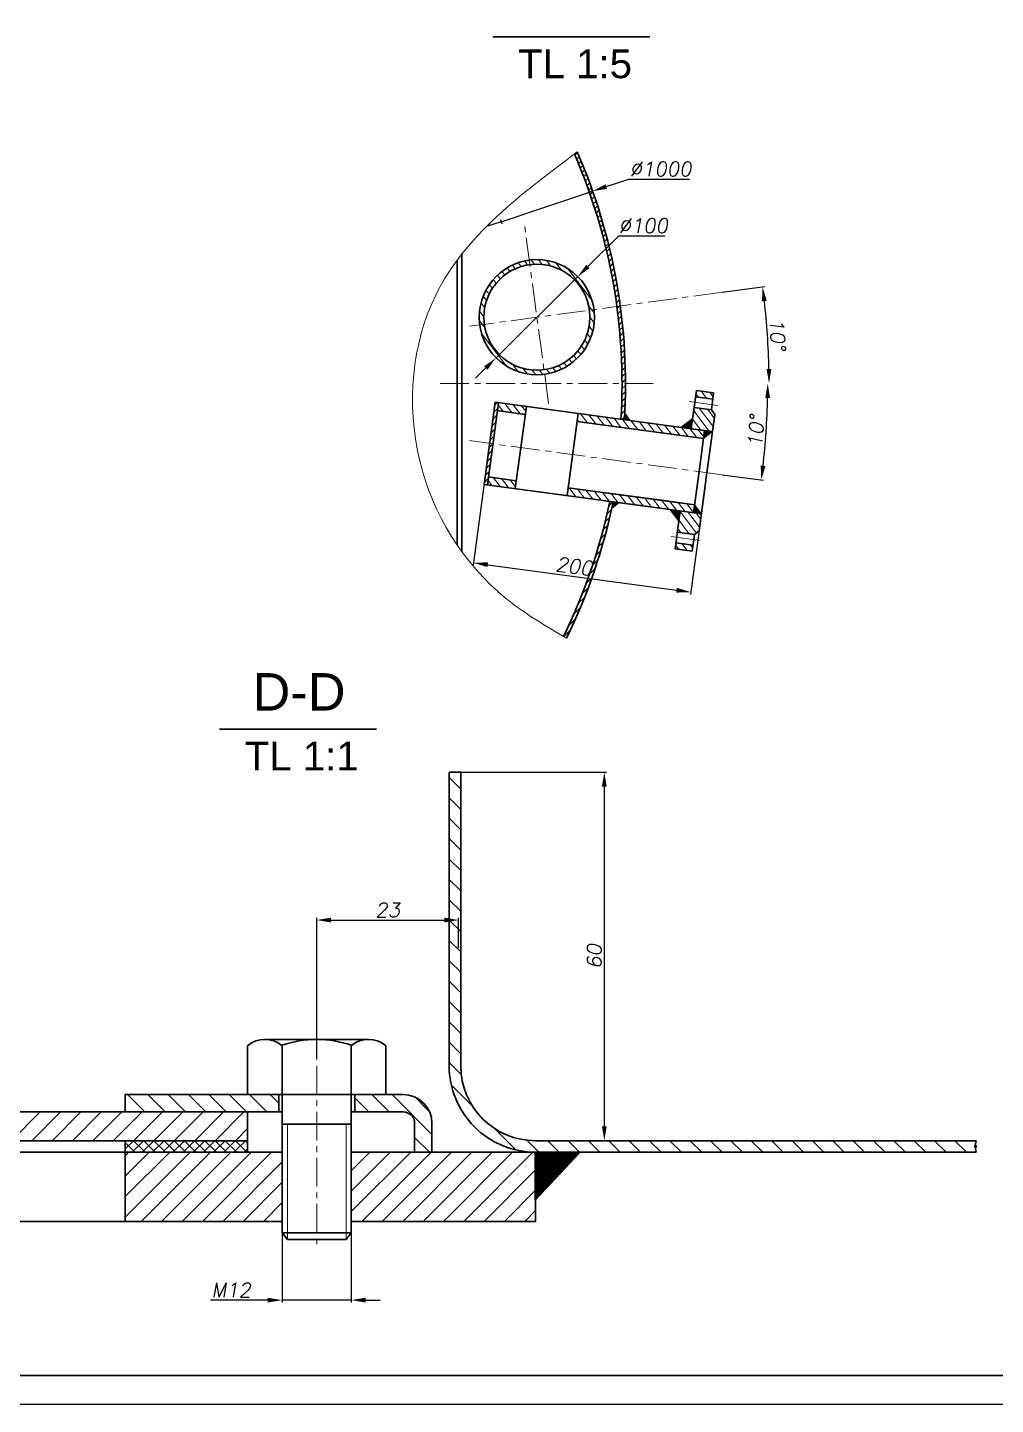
# Model space of a CAD drawing. Header units: inches. Extents: x -496 to 5444, y -47 to 8353.
# Drawn here: x 2235 to 3916, y -47 to 2344 of the extents above; entities that cross this region are included whole.
import ezdxf

# ---------------------------------------------------------------- set-up
doc = ezdxf.new("R2010")
doc.units = ezdxf.units.IN
doc.header["$LTSCALE"] = 40
doc.header["$MEASUREMENT"] = 0
doc.linetypes.add('CENTER', pattern=[2, 1.25, -0.25, 0.25, -0.25])
doc.layers.get('0').update_dxf_attribs({"plot": 0})
doc.layers.get('DEFPOINTS').update_dxf_attribs({"lineweight": 25})
for name, color, linetype, lineweight in [('Dam', 2, 'Continuous', 30), ('kthuoc', 3, 'Continuous', 13), ('Net manh', 3, 'Continuous', 13), ('Tam dut', 1, 'CENTER', 13)]:
    doc.layers.add(name, color=color, linetype=linetype, lineweight=lineweight)
doc.styles.add('chu2.5', font='txt.shx', dxfattribs={"oblique": 10, "height": 25})
doc.styles.add('chu50', font='VNARIAL.ttf', dxfattribs={"height": 50})
doc.styles.add('chu65', font='VNARIAL.ttf', dxfattribs={"height": 65})
doc.dimstyles.new('kichthuoc2.5', dxfattribs={"dimtxt": 25, "dimasz": 25, "dimexe": 4, "dimexo": 0, "dimgap": 5, "dimtad": 1, "dimtoh": 1, "dimdec": 0, "dimzin": 0, "dimdsep": 46, "dimtxsty": 'chu2.5', "dimcen": 5, "dimclrd": 256, "dimclre": 256, "dimclrt": 256, "dimadec": 0, "dimazin": 0, "dimtfac": 1, "dimtdec": 0, "dimtmove": 0, "dimatfit": 0, "dimfxl": 0, "dimtolj": 1, "dimtzin": 0, "dimarcsym": 0})
pattern_1 = [(135, (9283.39980088418, -514.8042193489028), (17.67766952966369, 17.67766952966369), [])]
pattern_2 = [(127.3115056747004, (54683.77026547957, -13089.47640085969), (-8.28491432428154, -6.314043006169579), [])]
pattern_3 = [(127.3115056747005, (-10532.75083204436, -12570.20151892916), (-8.28491432428154, -6.31404300616958), [])]
pattern_4 = [(45, (-3659.40635224979, -5422.137852740124), (-5.303300858899106, 5.303300858899107), [])]

# ---------------------------------------------------------------- blocks, each defined once
blk = doc.blocks.new('*D20')
at = {"layer": 'DEFPOINTS', "color": 0}
for p in [(2677.139418665695, 303.5566008913597), (2797.139418665695, 271.0795081595414), (2797.139418665695, 134.2764975245154)]:
    blk.add_point(p, dxfattribs=at)
at = {"layer": 'Net manh', "lineweight": -2}
for p, q in [((2677.139418665695, 303.5566008913597), (2677.139418665695, 130.2764975245154)), ((2797.139418665695, 271.0795081595414), (2797.139418665695, 130.2764975245154)), ((2652.139418665695, 134.2764975245154), (2552.619400636716, 134.2764975245154)), ((2797.139418665695, 134.2764975245154), (2677.139418665695, 134.2764975245154)), ((2822.139418665695, 134.2764975245154), (2847.139418665695, 134.2764975245154))]:
    blk.add_line(p, q, dxfattribs=at)
at = {"layer": 'Net manh'}
for points in [[(2652.139418665695, 138.4431641911821), (2652.139418665695, 130.1098308578488), (2677.139418665695, 134.2764975245154)], [(2822.139418665695, 138.4431641911821), (2822.139418665695, 130.1098308578488), (2797.139418665695, 134.2764975245154)]]:
    blk.add_solid(points, dxfattribs=at)
at = {"layer": 'Net manh', "insert": (2588.622806685762, 151.7764975245154), "char_height": 25, "attachment_point": 5, "style": 'chu2.5'}
blk.add_mtext('\\A1;M12', dxfattribs=at)
blk = doc.blocks.new('*D21')
at = {"layer": 'DEFPOINTS', "color": 0}
for p in [(2983.53897029947, 794.2313257259847), (2983.53897029947, 746.2463060593526), (2737.139418665724, 555.2891049106628)]:
    blk.add_point(p, dxfattribs=at)
at = {"layer": 'Net manh', "lineweight": -2}
for p, q in [((2737.139418665724, 555.2891049106628), (2737.139418665724, 798.2313257259847)), ((2762.139418665724, 794.2313257259847), (2958.53897029947, 794.2313257259847)), ((2983.53897029947, 746.2463060593526), (2983.53897029947, 798.2313257259847))]:
    blk.add_line(p, q, dxfattribs=at)
at = {"layer": 'Net manh'}
for points in [[(2762.139418665724, 798.3979923926513), (2762.139418665724, 790.064659059318), (2737.139418665724, 794.2313257259847)], [(2958.53897029947, 798.3979923926513), (2958.53897029947, 790.064659059318), (2983.53897029947, 794.2313257259847)]]:
    blk.add_solid(points, dxfattribs=at)
at = {"layer": 'Net manh', "insert": (2860.339194482597, 811.7313257259847), "char_height": 25, "attachment_point": 5, "style": 'chu2.5'}
blk.add_mtext('\\A1;23', dxfattribs=at)
blk = doc.blocks.new('*D22')
at = {"layer": 'DEFPOINTS', "color": 0}
for p in [(2987.139418665724, 1050.978592728231), (3117.139418665695, 411.0795081595414), (3236.424017616181, 411.0795081595414)]:
    blk.add_point(p, dxfattribs=at)
at = {"layer": 'Net manh', "lineweight": -2}
for p, q in [((2987.139418665724, 1050.978592728231), (3240.424017616182, 1050.978592728231)), ((3236.424017616182, 1025.978592728231), (3236.424017616181, 436.0795081595414)), ((3117.139418665695, 411.0795081595414), (3240.424017616181, 411.0795081595414))]:
    blk.add_line(p, q, dxfattribs=at)
at = {"layer": 'Net manh'}
for points in [[(3232.257350949515, 1025.978592728231), (3240.590684282848, 1025.978592728231), (3236.424017616182, 1050.978592728231)], [(3232.257350949515, 436.0795081595414), (3240.590684282848, 436.0795081595414), (3236.424017616181, 411.0795081595414)]]:
    blk.add_solid(points, dxfattribs=at)
at = {"layer": 'Net manh', "insert": (3218.924017616181, 731.0290504438865), "char_height": 25, "attachment_point": 5, "rotation": 90, "style": 'chu2.5'}
blk.add_mtext('\\A1;60', dxfattribs=at)
blk = doc.blocks.new('*D47')
at = {"layer": 'DEFPOINTS', "color": 0}
for p in [(3190.296988421686, 1911.503620317154), (3048.502820746043, 1770.45606091548)]:
    blk.add_point(p, dxfattribs=at)
at = {"layer": 'Net manh', "lineweight": -2}
for p, q in [((3208.021259381142, 1929.134565242364), (3261.708658275643, 1982.539276513815)), ((3261.708658275643, 1982.539276513815), (3341.708658275643, 1982.539276513815)), ((3048.502820746043, 1770.45606091548), (3190.296988421686, 1911.503620317154)), ((3030.778549786588, 1752.82511599027), (3013.054278827131, 1735.19417106506))]:
    blk.add_line(p, q, dxfattribs=at)
at = {"layer": 'Net manh'}
for points in [[(3205.082768560274, 1932.088610402273), (3210.959750202011, 1926.180520082455), (3190.296988421686, 1911.503620317154)], [(3027.840058965719, 1755.779161150179), (3033.717040607456, 1749.871070830361), (3048.502820746043, 1770.45606091548)]]:
    blk.add_solid(points, dxfattribs=at)
at = {"layer": 'Net manh', "insert": (3304.208658275642, 2000.039276513815), "char_height": 25, "attachment_point": 5, "style": 'chu2.5'}
blk.add_mtext('\\A1;%%c100', dxfattribs=at)
blk = doc.blocks.new('*D48')
at = {"layer": 'DEFPOINTS', "color": 0}
for p in [(3037.197252579426, 1621.969212312758), (3410.858722859351, 1543.794579767019), (3386.535985649255, 1363.627260151354)]:
    blk.add_point(p, dxfattribs=at)
at = {"layer": 'Net manh', "lineweight": -2}
for p, q in [((3037.197252579426, 1621.969212312758), (3008.662796647726, 1410.604167437312)), ((3410.858722859351, 1543.794579767019), (3386.000836923286, 1359.663219808333)), ((3033.973197517573, 1411.223528243029), (3361.760733505376, 1366.971939688658))]:
    blk.add_line(p, q, dxfattribs=at)
at = {"layer": 'Net manh'}
for points in [[(3034.530644107124, 1415.352736933675), (3033.415750928023, 1407.094319552382), (3009.197945373695, 1414.568207780333)], [(3362.318180094927, 1371.101148379304), (3361.203286915826, 1362.842730998011), (3386.535985649255, 1363.627260151354)]]:
    blk.add_solid(points, dxfattribs=at)
at = {"layer": 'Net manh', "insert": (3184.060732990623, 1408.620337432838), "char_height": 25, "attachment_point": 5, "rotation": 352.3115056747358, "style": 'chu2.5'}
blk.add_mtext('\\A1;200', dxfattribs=at)
blk = doc.blocks.new('*D49')
at = {"layer": 'DEFPOINTS', "color": 0}
for p in [(3214.803071297035, 2063.55798552241), (3216.045459051223, 2059.843871229872), (3056.258952373935, 2010.524272412308)]:
    blk.add_point(p, dxfattribs=at)
at = {"layer": 'Net manh', "lineweight": -2}
for p, q in [((3239.754198636354, 2067.774550096427), (3279.160336844816, 2080.956078636998)), ((3279.160336844816, 2080.956078636998), (3384.401844695862, 2080.956078636998)), ((3057.501340128123, 2006.81015811977), (3216.045459051223, 2059.843871229872)), ((3214.803071297035, 2063.55798552241), (3217.314367669872, 2056.050472896251)), ((3056.258952373935, 2010.524272412308), (3058.770248746772, 2003.016759786149)), ((3057.501340128123, 2006.81015811977), (3033.792600542992, 1998.879479253216))]:
    blk.add_line(p, q, dxfattribs=at)
at = {"layer": 'Net manh'}
blk.add_solid([(3238.432418825262, 2071.726006693949), (3241.075978447447, 2063.823093498905), (3216.045459051223, 2059.843871229872)], dxfattribs=at)
at = {"layer": 'Net manh', "insert": (3334.281090770339, 2098.456078636998), "char_height": 25, "attachment_point": 5, "style": 'chu2.5'}
blk.add_mtext('\\A1;%%c1000', dxfattribs=at)
blk = doc.blocks.new('_None')
blk = doc.blocks.new('*D59')
at = {"layer": 'DEFPOINTS', "color": 0}
for p in [(3441.187308234476, 1884.42140634115), (3002.425838244541, 1825.188244881593), (3521.215382525992, 1782.057268573368), (2775.540298306926, 1725.925813448909), (3652.335956782621, 1725.925813448907)]:
    blk.add_point(p, dxfattribs=at)
at = {"layer": 'Net manh', "lineweight": -2}
blk.add_line((3441.187308234476, 1884.42140634115), (3515.149807706062, 1894.406404962959), dxfattribs=at)
blk.add_arc((2267.153074525594, 1725.92581344891), 1255.317893046091, 1.141080015046404, 6.547414310252896, dxfattribs=at)
at = {"layer": 'Net manh'}
for points in [[(3510.149023285226, 1868.547625517278), (3518.418132928257, 1869.580229098511), (3511.185767363042, 1893.871256236988)], [(3526.388486734259, 1750.966064140983), (3518.055566555069, 1750.883083831976), (3522.470967571684, 1725.925813448908)]]:
    blk.add_solid(points, dxfattribs=at)
at = {"layer": 'Net manh', "insert": (3537.107114796249, 1811.261178090587), "char_height": 25, "attachment_point": 5, "rotation": 273.8442471626497, "style": 'chu2.5'}
blk.add_mtext('\\A1;10°', dxfattribs=at)
blk = doc.blocks.new('*D60')
at = {"layer": 'DEFPOINTS', "color": 0}
for p in [(2775.540298306927, 1725.925813448909), (3538.497489138448, 1725.925813448908), (3002.425838244542, 1626.663382016226), (3515.16635815938, 1613.980132817664), (3441.187308234477, 1567.430220556668)]:
    blk.add_point(p, dxfattribs=at)
at = {"layer": 'Net manh', "lineweight": -2}
blk.add_line((3441.187308234477, 1567.430220556668), (3512.876476043417, 1557.752123590165), dxfattribs=at)
blk.add_arc((2267.153074525579, 1725.925813448911), 1253.023938932699, 353.4546747735005, 358.8568309011999, dxfattribs=at)
at = {"layer": 'Net manh'}
for points in [[(3515.761157454014, 1700.968623565815), (3524.09407611903, 1700.885491341896), (3520.177013458278, 1725.925813448907)], [(3516.144358422105, 1582.578431301625), (3507.875229955368, 1583.610884131072), (3508.912435700397, 1558.287272316136)]]:
    blk.add_solid(points, dxfattribs=at)
at = {"layer": 'Net manh', "insert": (3499.897072446323, 1643.090801128315), "char_height": 25, "attachment_point": 5, "rotation": 86.1557528373502, "style": 'chu2.5'}
blk.add_mtext('\\A1;10°', dxfattribs=at)

msp = doc.modelspace()

# ---------------------------------------------------------------- hatches: boundary and pattern name
at = {"layer": 'Dam'}
h = msp.add_hatch(dxfattribs=at)
h.set_pattern_fill('ANSI31', color=2, scale=200, style=0)
h.set_pattern_definition(pattern_1)
h.paths.add_polyline_path([(2617.139418665724, 491.0795081595414), (2671.139418665739, 491.0795081595414), (2671.139418665739, 461.0795081595414), (2617.139418665724, 461.0795081595414)])
h = msp.add_hatch(dxfattribs=at)
h.set_pattern_fill('ANSI31', color=2, scale=2, style=0)
h.set_pattern_definition([(135, (9282.527634222606, -431.4098687517918), (0.1767766952966369, 0.1767766952966369), [])])
h.paths.add_polyline_path([(3116.26725200415, 391.0795081595414), (3194.5098207159, 391.0795081595414), (3116.26725200415, 307.9538780356605)])
at = {"layer": 'Net manh'}
h = msp.add_hatch(dxfattribs=at)
h.set_pattern_fill('ANSI31', color=256, scale=60, style=0)
h.set_pattern_definition(pattern_4)
edge = h.paths.add_edge_path()
edge.add_spline(control_points=[(3189.375052671568, 2127.849466677365), (3187.72783088393, 2126.622180644408), (3186.080609096291, 2125.394894611452), (3184.433614070632, 2124.167463420311)], knot_values=[0, 0, 0, 0, 2.947511130197745, 2.947511130197745, 2.947511130197745, 2.947511130197745], degree=3, periodic=0)
edge.add_arc((2267.153074525583, 1725.925813448907), 1000.000000000001, 7.688494325299473, 23.468301455533492, ccw=False)
edge.add_line((3258.163160280628, 1859.712994941679), (3264.10922079516, 1860.515718030635))
edge.add_arc((2267.153074525584, 1725.925813448904), 1006.000000000001, 7.688494325299725, 23.54858068712822)
h.paths.add_polyline_path([(3264.10922079516, 1860.515718030635), (3258.163160280629, 1859.712994941679, -0.03355997583722297), (3267.153074525585, 1725.925813448908), (3273.153074525585, 1725.925813448908, 0.03355997583722297)])
h.paths.add_polyline_path([(3273.153074525586, 1725.925813448908), (3267.153074525585, 1725.925813448908, -0.01553969815864121), (3265.222149455431, 1663.812033426436), (3271.183578325675, 1663.007235596743, 0.01564731799821202)])
h = msp.add_hatch(dxfattribs=at)
h.set_pattern_fill('ANSI31', color=256, scale=83.33333333333334, angle=82.31150567470046, style=0)
h.set_pattern_definition(pattern_3)
h.paths.add_polyline_path([(3219.399904583864, 1840.979840616315, 1), (3019.399904583864, 1840.979840616315, 0.4675912711375247), (3137.179696102149, 1742.573138539849), (3138.309796777893, 1750.944203354115, -0.4762325854870454), (3027.399904583864, 1840.979840616315, -1), (3211.399904583864, 1840.979840616315, -0.3548000631215956), (3138.309796777893, 1750.944203354115), (3137.179696102149, 1742.573138539849, 0.3627772523134462)])
h = msp.add_hatch(dxfattribs=at)
h.set_pattern_fill('ANSI31', color=256, scale=83.33333333333334, angle=82.31150567470046, style=0)
h.set_pattern_definition(pattern_2)
h.paths.add_polyline_path([(3424.164420013812, 1642.35469539958), (3387.350778353927, 1647.324567481567), (3389.680405892351, 1664.58096200964), (3392.320650435914, 1684.138209141455), (3422.231734284574, 1680.10018807484), (3428.202441080432, 1672.26577924824)])
h.paths.add_polyline_path([(3424.716670325567, 1698.507008904787), (3394.805586476908, 1702.545029971402), (3396.281017251246, 1713.474079839177), (3426.192101099906, 1709.436058772565)])
h = msp.add_hatch(dxfattribs=at)
h.set_pattern_fill('ANSI31', color=256, scale=60, style=0)
h.set_pattern_definition([(45, (0, 0), (-5.303300858899106, 5.303300858899107), [])])
h.paths.add_polyline_path([(3037.197252579427, 1621.969212312758), (3043.143313093957, 1621.166489223802), (3052.772440252802, 1692.492919939842), (3046.826379738272, 1693.295643028799)])
h.paths.add_polyline_path([(3027.568125420578, 1550.642781596705), (3033.514185935108, 1549.840058507749), (3043.143313093956, 1621.166489223802), (3037.197252579426, 1621.969212312758)])
h = msp.add_hatch(dxfattribs=at)
h.set_pattern_fill('ANSI31', color=256, scale=83.33333333333334, angle=82.31150567470046, style=0)
h.set_pattern_definition(pattern_3)
h.paths.add_polyline_path([(3101.048127424966, 1685.975662230533), (3052.772440252805, 1692.492919939846), (3050.908738222063, 1678.687804317387), (3099.184425394219, 1672.170546608074)])
h.paths.add_polyline_path([(3191.121078890445, 1673.815739260504), (3189.2573768597, 1660.010623638046), (3408.720356078778, 1630.38293986997), (3410.584058109526, 1644.18805549242), (3387.228522762068, 1647.341072087615), (3352.853383745115, 1651.981744295307)])
h.paths.add_polyline_path([(3173.726526603491, 1544.967993450881), (3171.862824572744, 1531.162877828426), (3333.595129427425, 1509.328882863246), (3391.325803791827, 1501.535194060357), (3393.189505822575, 1515.340309682829)])
h.paths.add_polyline_path([(3083.653575138008, 1557.1279164209), (3035.377887965852, 1563.645174130205), (3033.514185935109, 1549.840058507748), (3081.789873107261, 1543.322800798446)])
for points in [[(3271.837249827074, 1674.489368210471, -0.002858056184274435), (3271.183578325675, 1663.007235596743), (3281.35525479081, 1661.634050858377)], [(3424.164420013812, 1642.35469539958), (3410.584058109526, 1644.188055492421), (3408.72035607878, 1630.382939869967)], [(3249.510890976292, 1509.109945814317, 0.002858056184274435), (3251.925324007953, 1520.354374164689), (3262.097000473087, 1518.981189426314)], [(3393.189505822571, 1515.340309682811), (3391.325803791827, 1501.535194060355), (3404.906165696122, 1499.701833967514)]]:
    msp.add_hatch(color=256, dxfattribs=at).paths.add_polyline_path(points)
h = msp.add_hatch(dxfattribs=at)
h.set_pattern_fill('ANSI31', color=256, scale=60, style=0)
h.set_pattern_definition(pattern_4)
edge = h.paths.add_edge_path()
edge.add_line((3251.925324007977, 1520.354374164676), (3245.963895137735, 1521.159171994368))
edge.add_arc((2267.153074525584, 1725.925813448906), 1000.000000000001, 333.9530717858633, 348.1841611939924, ccw=False)
edge.add_spline(control_points=[(3165.587770690525, 1286.818654856596), (3167.317792311264, 1285.803929272813), (3169.048222051936, 1284.789761890775), (3170.778651792608, 1283.775594508737)], knot_values=[520.0951420289101, 520.0951420289101, 520.0951420289101, 520.0951420289101, 523.0920501943408, 523.0920501943408, 523.0920501943408, 523.0920501943408], degree=3, periodic=0)
edge.add_arc((2267.153074525589, 1725.925813448906), 1005.999999999997, 333.9271783102197, 348.2088198484292)
h.paths.add_polyline_path([(3151.470968773126, 1431.940072551942), (3221.66751651411, 1422.463480529549), (3216.650497208137, 1385.300602313734), (3146.453949467154, 1394.777194336127)], flags=9)
h = msp.add_hatch(dxfattribs=at)
h.set_pattern_fill('ANSI31', color=256, scale=83.33333333333334, angle=82.31150567470046, style=0)
h.set_pattern_definition(pattern_2)
h.paths.add_polyline_path([(3404.906165696112, 1499.701833967506), (3368.092524036226, 1504.671706049493), (3365.762896497788, 1487.415311521422), (3363.122651954241, 1467.858064389607), (3393.0337358029, 1463.820043322991), (3400.868144629504, 1469.790750118848)])
h.paths.add_polyline_path([(3390.548799761907, 1445.413222493046), (3360.637715913247, 1449.451243559662), (3359.162285138907, 1438.522193691885), (3389.073368987566, 1434.484172625268)])
h = msp.add_hatch(dxfattribs=at)
h.set_pattern_fill('ANSI31', color=256, scale=200, style=0)
h.set_pattern_definition([(135, (-2928.211018458915, -487.6502474538639), (17.67766952966369, 17.67766952966369), [])])
edge = h.paths.add_edge_path()
edge.add_line((2987.139418665695, 1050.978592728231), (2987.139418665695, 541.0795081595414))
edge.add_arc((3117.139418665695, 541.0795081595414), 130, 180, 270)
edge.add_line((3117.139418665695, 411.0795081595414), (3882.191624685159, 411.0795081595414))
edge.add_line((3882.191624685188, 411.0795081595414), (3880.308888277327, 403.5356334507513))
edge.add_line((3880.308888277327, 403.5356334507513), (3883.418325336647, 400.9496317694856))
edge.add_line((3883.418325336647, 400.9496317694856), (3880.308888277327, 398.8806829058148))
edge.add_line((3880.308888277327, 398.8806829058148), (3879.791133556541, 403.0182118365473))
edge.add_line((3879.791133556541, 403.0182118365473), (3882.191624685188, 391.0795081595414))
edge.add_line((3882.191624685159, 391.0795081595414), (3117.139418665695, 391.0795081595414))
edge.add_arc((3117.139418665695, 541.0795081595413), 150, 180, 270, ccw=False)
edge.add_line((2967.139418665695, 541.0795081595414), (2967.139418665695, 1050.978592728231))
edge.add_line((2967.139418665724, 1050.978592728231), (2987.139418665724, 1050.978592728231))
h = msp.add_hatch(dxfattribs=at)
h.set_pattern_fill('ANSI31', color=256, scale=200, style=0)
h.set_pattern_definition(pattern_1)
h.paths.add_polyline_path([(2404.673029156515, 491.0795081595414), (2617.139418665724, 491.0795081595414), (2617.139418665724, 461.0795081595414), (2404.673029156515, 461.0795081595414)])
h.paths.add_polyline_path([(2803.13941866571, 491.0795081595414), (2837.139418665695, 491.0795081595414), (2887.139418665695, 491.0795081595414, -0.4142135623730951), (2937.139418665695, 441.0795081595414), (2937.139418665695, 391.0795081595414), (2907.139418665695, 391.0795081595414), (2907.139418665695, 441.0795081595414, 0.41421356237309), (2887.139418665695, 461.0795081595414), (2803.13941866571, 461.0795081595414)])
h = msp.add_hatch(dxfattribs=at)
h.set_pattern_fill('ANSI31', color=256, scale=200, style=0)
h.set_pattern_definition([(45, (236.0588507303837, -110.3460118909061), (-17.67766952966369, 17.67766952966369), [])])
edge = h.paths.add_edge_path()
edge.add_spline(control_points=[(1918.135959239062, 461.0795081595418), (1921.698272702077, 443.9952759574045), (1925.260586165093, 426.9110437552673), (1931.433941039203, 411.0795081595409)], knot_values=[0, 0, 0, 0, 50.94093949915283, 50.94093949915283, 50.94093949915283, 50.94093949915283], degree=3, periodic=0)
edge.add_line((1931.433941039204, 411.0795081595394), (2617.139418665724, 411.0795081595378))
edge.add_line((2617.139418665724, 411.0795081595378), (2617.139418665724, 461.0795081595414))
edge.add_line((2617.139418665724, 461.0795081595414), (2317.139418665724, 461.0795081595414))
edge.add_line((2317.139418665724, 461.0795081595414), (1918.135959239062, 461.0795081595415))
h = msp.add_hatch(dxfattribs=at)
h.set_pattern_fill('NET', color=256, scale=100, angle=45, style=0)
h.set_pattern_definition([(135, (5273.960599342936, -110.3460118909061), (8.838834764831843, 8.838834764831844), []), (45.00000000000001, (5273.960599342936, -110.3460118909061), (8.838834764831844, -8.838834764831843), [])])
h.paths.add_polyline_path([(2404.673029156486, 391.0795081595451), (2404.673029156486, 411.0795081595378), (2617.139418665695, 411.0795081595342), (2617.139418665695, 391.0795081595451)])
h = msp.add_hatch(dxfattribs=at)
h.set_pattern_fill('ANSI31', color=256, scale=200, angle=90, style=0)
h.set_pattern_definition([(45.00000000000001, (9283.39980088418, -514.8042193489028), (17.67766952966369, -17.67766952966369), [])])
h.paths.add_polyline_path([(2677.139418665695, 391.0795081595414), (2677.139418665695, 271.0795081595414), (2404.673029156515, 271.0795081595414), (2404.673029156515, 391.0795081595414)])
h = msp.add_hatch(dxfattribs=at)
h.set_pattern_fill('ANSI31', color=256, scale=200, angle=90, style=0)
h.set_pattern_definition([(45.00000000000001, (-2928.211018458915, -487.6502474538639), (17.67766952966369, -17.67766952966369), [])])
h.paths.add_polyline_path([(2797.139418665695, 271.0795081595414), (2797.139418665695, 391.0795081595414), (3117.139418665724, 391.0795081595414), (3117.139418665724, 271.0795081595414)])

# ---------------------------------------------------------------- linework, layer by layer
msp.add_lwpolyline([(-496.2901254080907, -46.87714582066553), (-496.2901254080907, 8353.122854179335), (5443.709874591913, 8353.122854179335), (5443.709874591913, -46.87714582066553), (-496.2901254080907, -46.87714582066553)], close=True)
at = {"layer": 'Dam'}
for p, q in [((3042.789832982118, 2327.886360214601), (3315.416269604233, 2327.886360214601)), ((3056.830944937326, 2327.886360214601), (3197.695274814447, 2327.886360214601)), ((3387.350778353927, 1647.324567481571), (3396.281017251246, 1713.474079839184)), ((3424.716670325574, 1698.50700890479), (3394.805586476908, 1702.545029971406)), ((3396.281017251246, 1713.474079839184), (3426.192101099913, 1709.436058772569)), ((3426.192101099913, 1709.436058772569), (3422.231734284581, 1680.100188074844)), ((3046.826379738272, 1693.295643028798), (3027.568125420578, 1550.642781596706)), ((3052.772440252803, 1692.492919939842), (3033.514185935109, 1549.84005850775)), ((3352.853383745115, 1651.981744295304), (3046.826379738273, 1693.295643028799)), ((3099.184425394217, 1672.170546608074), (3050.082896483927, 1678.799293635296)), ((3081.789873107263, 1543.322800798446), (3101.048127424964, 1685.975662230531)), ((3171.862824572744, 1531.162877828424), (3191.121078890445, 1673.815739260509)), ((3422.231734284581, 1680.100188074844), (3392.320650435914, 1684.138209141459)), ((3422.231734284581, 1680.100188074844), (3428.202441080432, 1672.265779248243)), ((3408.720356078781, 1630.382939869968), (3189.257376859699, 1660.010623638046)), ((3352.853383745115, 1651.981744295304), (3387.228522762068, 1647.341072087615)), ((3352.853383745115, 1651.981744295307), (3387.228522762068, 1647.341072087615)), ((3428.202441080432, 1672.265779248243), (3414.535292854961, 1571.028264683549)), ((3387.228522762068, 1647.341072087615), (3424.164420013812, 1642.35469539958)), ((3410.584058109526, 1644.188055492426), (3400.95493095067, 1572.861624776394)), ((3083.653575138004, 1557.127916420898), (3034.552046227719, 1563.756663448115)), ((3391.325803791827, 1501.535194060355), (3400.954930950668, 1572.861624776387)), ((3400.868144629504, 1469.790750118852), (3414.535292854961, 1571.028264683545)), ((3333.595129427425, 1509.328882863246), (3027.568125420578, 1550.642781596705)), ((3393.189505822579, 1515.340309682825), (3173.726526603489, 1544.967993450878)), ((3335.458831458161, 1523.133998485694), (3239.065837235014, 1536.147132456917)), ((3333.595129427415, 1509.328882863237), (3237.202135204269, 1522.342016834459)), ((3333.595129427415, 1509.328882863237), (3404.906165696119, 1499.701833967513)), ((3335.458831458161, 1523.133998485694), (3393.189505822565, 1515.340309682812)), ((3368.092524036228, 1504.6717060495), (3359.162285138907, 1438.522193691889)), ((3393.033735802907, 1463.820043322995), (3363.122651954241, 1467.85806438961)), ((3389.073368987573, 1434.484172625273), (3393.033735802907, 1463.820043322995)), ((3393.033735802907, 1463.820043322995), (3400.868144629504, 1469.790750118852)), ((3359.162285138907, 1438.522193691889), (3389.073368987573, 1434.484172625273)), ((3390.548799761914, 1445.413222493052), (3360.637715913247, 1449.451243559667)), ((2568.246278404607, 1125.853104392343), (2840.872715026722, 1125.853104392343)), ((2582.287390359816, 1125.853104392343), (2723.151720236936, 1125.853104392343))]:
    msp.add_line(p, q, dxfattribs=at)
at = {"layer": 'Dam', "color": 2}
for p, q in [((2981.153074525721, 1940.396058027413), (2981.153074525407, 1445.131929242428)), ((2989.153074525729, 1950.83512176981), (2989.153074525399, 1433.760094202459)), ((2967.139418665724, 1050.978592728231), (2987.139418665724, 1050.978592728231)), ((2617.139418665724, 491.0795081595414), (2617.139418665724, 575.8980480808303)), ((2647.139418665724, 587.0795081595414), (2737.139418665724, 587.0795081595414)), ((2677.139418665724, 575.898048080834), (2677.139418665724, 576.7851356443124)), ((2827.139418665724, 587.0795081595414), (2737.139418665724, 587.0795081595414)), ((2857.139418665724, 491.0795081595414), (2857.139418665724, 575.8980480808303)), ((2404.673029156515, 491.0795081595414), (2404.673029156515, 461.0795081595414)), ((2671.139418665739, 491.0795081595414), (2671.139418665739, 461.0795081595414)), ((2803.13941866571, 491.0795081595414), (2803.13941866571, 461.0795081595414)), ((2317.139418665724, 461.0795081595414), (1918.135959239062, 461.0795081595414)), ((2617.139418665724, 391.0795081595414), (2617.139418665724, 461.0795081595414)), ((2677.139418665724, 440.1018152392634), (2797.139418665724, 440.1018152392634)), ((2617.139418665724, 411.0795081595378), (1931.4339410392, 411.0795081595394)), ((2404.673029156515, 411.0795081595414), (2404.673029156515, 271.0795081595414)), ((3882.191624685188, 411.0795081595414), (3880.308888277327, 403.5356334507513)), ((2677.139418665695, 391.0795081595414), (1941.282457185276, 391.0795081595414)), ((3117.139418665724, 391.0795081595414), (2797.139418665695, 391.0795081595414)), ((3117.139418665724, 271.0795081595414), (3117.139418665724, 391.0795081595414)), ((3879.791133556541, 403.0182118365473), (3882.191624685188, 391.0795081595414)), ((3880.308888277327, 398.8806829058148), (3879.791133556541, 403.0182118365473)), ((3880.308888277327, 403.5356334507513), (3883.418325336647, 400.9496317694856)), ((3883.418325336647, 400.9496317694856), (3880.308888277327, 398.8806829058148)), ((2677.139418665695, 271.0795081595414), (2011.906258766249, 271.0795081595414)), ((3117.139418665724, 271.0795081595414), (2797.139418665695, 271.0795081595414)), ((2677.139418665724, 251.0795081595414), (2797.139418665724, 251.0795081595414)), ((2686.139418665717, 239.43242310424), (2677.139418665724, 251.0795081595414)), ((2686.139418665717, 239.43242310424), (2788.139418665732, 239.43242310424)), ((2788.139418665732, 239.43242310424), (2797.139418665724, 251.0795081595414))]:
    msp.add_line(p, q, dxfattribs=at)
for points in [[(-246.2901254080907, 3.122854179334439), (5393.709874591913, 3.122854179334439), (5393.709874591913, 8303.122854179335), (-246.2901254080907, 8303.122854179335)], [(3116.26725200415, 307.9538780356605), (3194.5098207159, 391.0795081595414), (3116.26725200415, 391.0795081595414)]]:
    msp.add_lwpolyline(points, close=True, dxfattribs=at)
at = {"layer": 'Dam'}
for points in [[(3387.35077835392, 1647.324567481571), (3389.680405892351, 1664.580962009645), (3370.094383825849, 1649.654195020002)], [(3368.09252403622, 1504.6717060495), (3365.762896497789, 1487.415311521428), (3350.836129508149, 1507.001333587931)]]:
    msp.add_lwpolyline(points, dxfattribs=at)
at = {"layer": 'Dam', "color": 2}
for points in [[(2967.139418665695, 1050.978592728231), (2967.139418665695, 541.0795081595414, 0.4142135623730952), (3117.139418665695, 391.0795081595414)], [(2987.139418665695, 1050.978592728231), (2987.139418665695, 541.0795081595414, 0.4142135623730951), (3117.139418665695, 411.0795081595414, 0.4142135623730951)], [(2404.673029156486, 491.0795081595414), (2837.139418665695, 491.0795081595414), (2887.139418665695, 491.0795081595414, -0.414213562373095), (2937.139418665695, 441.0795081595414)], [(2797.139418665695, 461.0795081595414), (2887.139418665695, 461.0795081595414, -0.4142135623730951), (2907.139418665695, 441.0795081595414)]]:
    msp.add_lwpolyline(points, format="xyb", dxfattribs=at)
for points in [[(2677.139418665695, 251.0795081595414), (2677.139418665695, 576.7851356443233)], [(2797.139418665695, 251.0795081595414), (2797.139418665695, 576.7851356443233)], [(2317.139418665724, 461.0795081595414), (2677.139418665695, 461.0795081595414)], [(2907.139418665695, 441.0795081595414), (2907.139418665695, 391.0795081595414)], [(2937.139418665695, 441.0795081595414), (2937.139418665695, 391.0795081595414)], [(3117.139418665695, 411.0795081595414), (3882.191624685159, 411.0795081595414)], [(3117.139418665695, 391.0795081595414), (3882.191624685159, 391.0795081595414)]]:
    msp.add_lwpolyline(points, dxfattribs=at)
for radius in [100, 92]:
    msp.add_circle((3119.399904583864, 1840.979840616315), radius, dxfattribs=at)
for centre, radius, start, end in [((2267.153074525585, 1725.925813448906), 1006, 356.4141915009728, 23.54858068712814), ((2267.153074525585, 1725.925813448906), 1000, 356.4388501554096, 23.46830145553384), ((2267.153074525585, 1725.925813448906), 1000, 333.9530717858633, 348.1841611939923), ((2267.153074525585, 1725.925813448906), 1006, 333.9271783102199, 348.208819848429), ((2647.139418665724, 541.243586809528), 45.83592135001254, 49.11760789088961, 130.8823921091104), ((2737.139418665724, 407.0795081595414), 180, 90, 109.4712206344178), ((2737.139418665724, 407.0795081595414), 180, 70.52877936558218, 90), ((2827.139418665724, 541.243586809528), 45.83592135001254, 49.11760789088961, 130.8823921091104)]:
    msp.add_arc(centre, radius, start, end, dxfattribs=at)
at = {"layer": 'Dam'}
for points in [[(3387.350778353927, 1647.324567481571), (3389.680405892358, 1664.58096200964), (3370.094383825864, 1649.654195020002)], [(3368.092524036228, 1504.6717060495), (3365.762896497795, 1487.415311521422), (3350.836129508164, 1507.001333587931)]]:
    msp.add_solid(points, dxfattribs=at)
at = {"layer": 'Net manh'}
for p, q in [((3271.837249827074, 1674.489368210471), (3281.355254790805, 1661.634050858377)), ((3424.164420013812, 1642.35469539958), (3408.720356078781, 1630.382939869968)), ((3249.510890976292, 1509.109945814317), (3262.097000473083, 1518.981189426318)), ((3404.906165696119, 1499.701833967513), (3393.189505822572, 1515.340309682809)), ((2686.139418665717, 440.1018152392634), (2686.139418665739, 239.4324231042436)), ((2788.139418665732, 440.1018152392634), (2788.139418665732, 239.4324231042436))]:
    msp.add_line(p, q, dxfattribs=at)
msp.add_spline([(3189.375052671568, 2127.849466677365), (2943.652262085267, 1879.310715940038), (2915.49832041092, 1593.74381355039), (3064.819629574752, 1353.425534691028), (3170.778651792608, 1283.775594508737)], degree=3, dxfattribs=at)
at = {"layer": 'Tam dut'}
for p, q in [((3139.620257260704, 1691.20036834622), (3097.876302406367, 2000.412953728631)), ((3441.187308234476, 1884.42140634115), (3002.425838244541, 1825.188244881593)), ((2951.376122360634, 1725.925813448909), (3327.282837539475, 1725.925813448908)), ((3433.573242908483, 1687.940219652878), (3377.228581557346, 1695.546795552244)), ((3441.187308234476, 1567.430220556668), (3002.425838244541, 1626.663382016225)), ((3401.890308385816, 1453.253254071086), (3345.545647034679, 1460.859829970453)), ((2737.139418665724, 621.3714488277973), (2737.139418665724, 229.1868377823038))]:
    msp.add_line(p, q, dxfattribs=at)

# ---------------------------------------------------------------- texts
at = {"layer": 'kthuoc'}
for s, insert, char_height, width, attachment_point, style in [('TL 1:5', (3086.519243293427, 2306.009172583519), 50, 530.0594244365639, 1, 'chu50'), ('D-D', (2706.423888180077, 1190.493667276023), 65, 383.9403811147204, 5, 'chu65'), ('TL 1:1', (2611.975688715916, 1103.975916761261), 50, 530.0594244365639, 1, 'chu50')]:
    msp.add_mtext(s, dxfattribs=dict(at, insert=insert, char_height=char_height, width=width, attachment_point=attachment_point, style=style))

# ---------------------------------------------------------------- dimensions: what is measured, and where the dimension line sits
at = {"layer": 'Net manh'}
dim = msp.add_linear_dim(base=(3216.045459051223, 2059.843871229872), p1=(3056.258952373935, 2010.524272412308), p2=(3214.803071297035, 2063.55798552241), angle=18.49531756690592, text='%%c1000', dimstyle='kichthuoc2.5', override={"dimblk1": 'None', "dimsah": 1}, dxfattribs=at)
dim.commit()
dim.dimension.update_dxf_attribs({"geometry": '*D49', "text_midpoint": (3334.281090770339, 2080.956078636998), "dimtype": 161})
dim = msp.add_diameter_dim_2p(p1=(3048.502820746043, 1770.45606091548), p2=(3190.296988421686, 1911.503620317154), text='%%c100', dimstyle='kichthuoc2.5', dxfattribs=at)
dim.commit()
dim.dimension.update_dxf_attribs({"geometry": '*D47', "text_midpoint": (3304.208658275642, 1982.539276513815), "dimtype": 163})
for base, line1, line2, picture, middle in [((3521.215382525992, 1782.057268573368), ((2775.540298306926, 1725.925813448909), (3652.335956782622, 1725.925813448907)), ((3441.187308234476, 1884.42140634115), (3002.425838244541, 1825.188244881593)), '*D59', (3537.107114796248, 1811.261178090587)), ((3515.16635815938, 1613.980132817664), ((2775.540298306926, 1725.925813448909), (3538.497489138448, 1725.925813448907)), ((3441.187308234476, 1567.430220556668), (3002.425838244541, 1626.663382016225)), '*D60', (3499.897072446322, 1643.090801128315))]:
    dim = msp.add_angular_dim_2l(base=base, line1=line1, line2=line2, text='10°', dimstyle='kichthuoc2.5', dxfattribs=at)
    dim.commit()
    dim.dimension.update_dxf_attribs({"geometry": picture, "text_midpoint": middle})
for base, p1, p2, angle, text, picture, middle in [((3386.535985649255, 1363.627260151354), (3037.197252579426, 1621.969212312758), (3410.858722859351, 1543.794579767019), 352.3115056747358, '200', '*D48', (3181.719457314511, 1391.277660932123)), ((2797.139418665695, 134.2764975245154), (2677.139418665695, 303.5566008913597), (2797.139418665695, 271.0795081595414), 180, 'M12', '*D20', (2588.622806685762, 134.2764975245154))]:
    dim = msp.add_linear_dim(base=base, p1=p1, p2=p2, angle=angle, text=text, dimstyle='kichthuoc2.5', dxfattribs=at)
    dim.commit()
    dim.dimension.update_dxf_attribs({"geometry": picture, "text_midpoint": middle, "dimtype": 160})
for base, p1, p2, angle, text, picture, middle in [((3236.424017616181, 411.0795081595414), (2987.139418665724, 1050.978592728231), (3117.139418665695, 411.0795081595414), 90, '60', '*D22', (3218.924017616181, 731.0290504438865)), ((2983.53897029947, 794.2313257259847), (2737.139418665724, 555.2891049106628), (2983.53897029947, 746.2463060593526), 180, '23', '*D21', (2860.339194482597, 811.7313257259847))]:
    dim = msp.add_linear_dim(base=base, p1=p1, p2=p2, angle=angle, text=text, dimstyle='kichthuoc2.5', dxfattribs=at)
    dim.commit()
    dim.dimension.update_dxf_attribs({"geometry": picture, "text_midpoint": middle})

doc.saveas('drawing.dxf')
